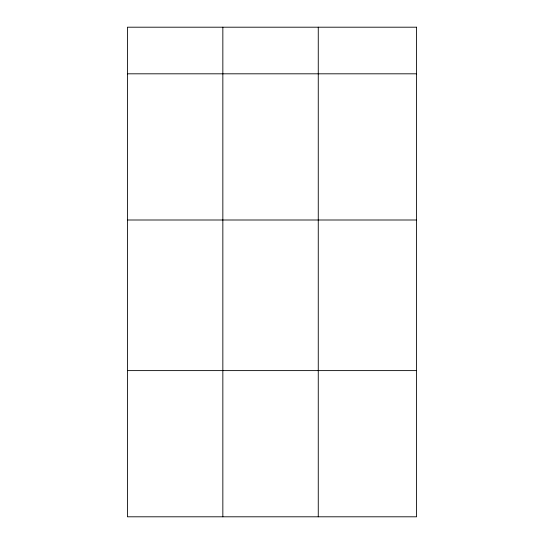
<?xml version="1.0" encoding="UTF-8"?>
<svg xmlns="http://www.w3.org/2000/svg" width="544" height="544" viewBox="0 0 544 544"><rect width="100%" height="100%" fill="white"/><g stroke="black" fill="none" stroke-linecap="round" stroke-linejoin="round"><path stroke-width="0.82" d="M127.418 73.814L416.582 73.814M127.418 220L416.582 220M127.418 370.614L416.582 370.614M318.267 27.2L318.267 516.8M222.843 27.2L222.843 516.8M416.582 27.2L127.418 27.2L127.418 516.8L416.582 516.8L416.582 27.2"/></g></svg>
